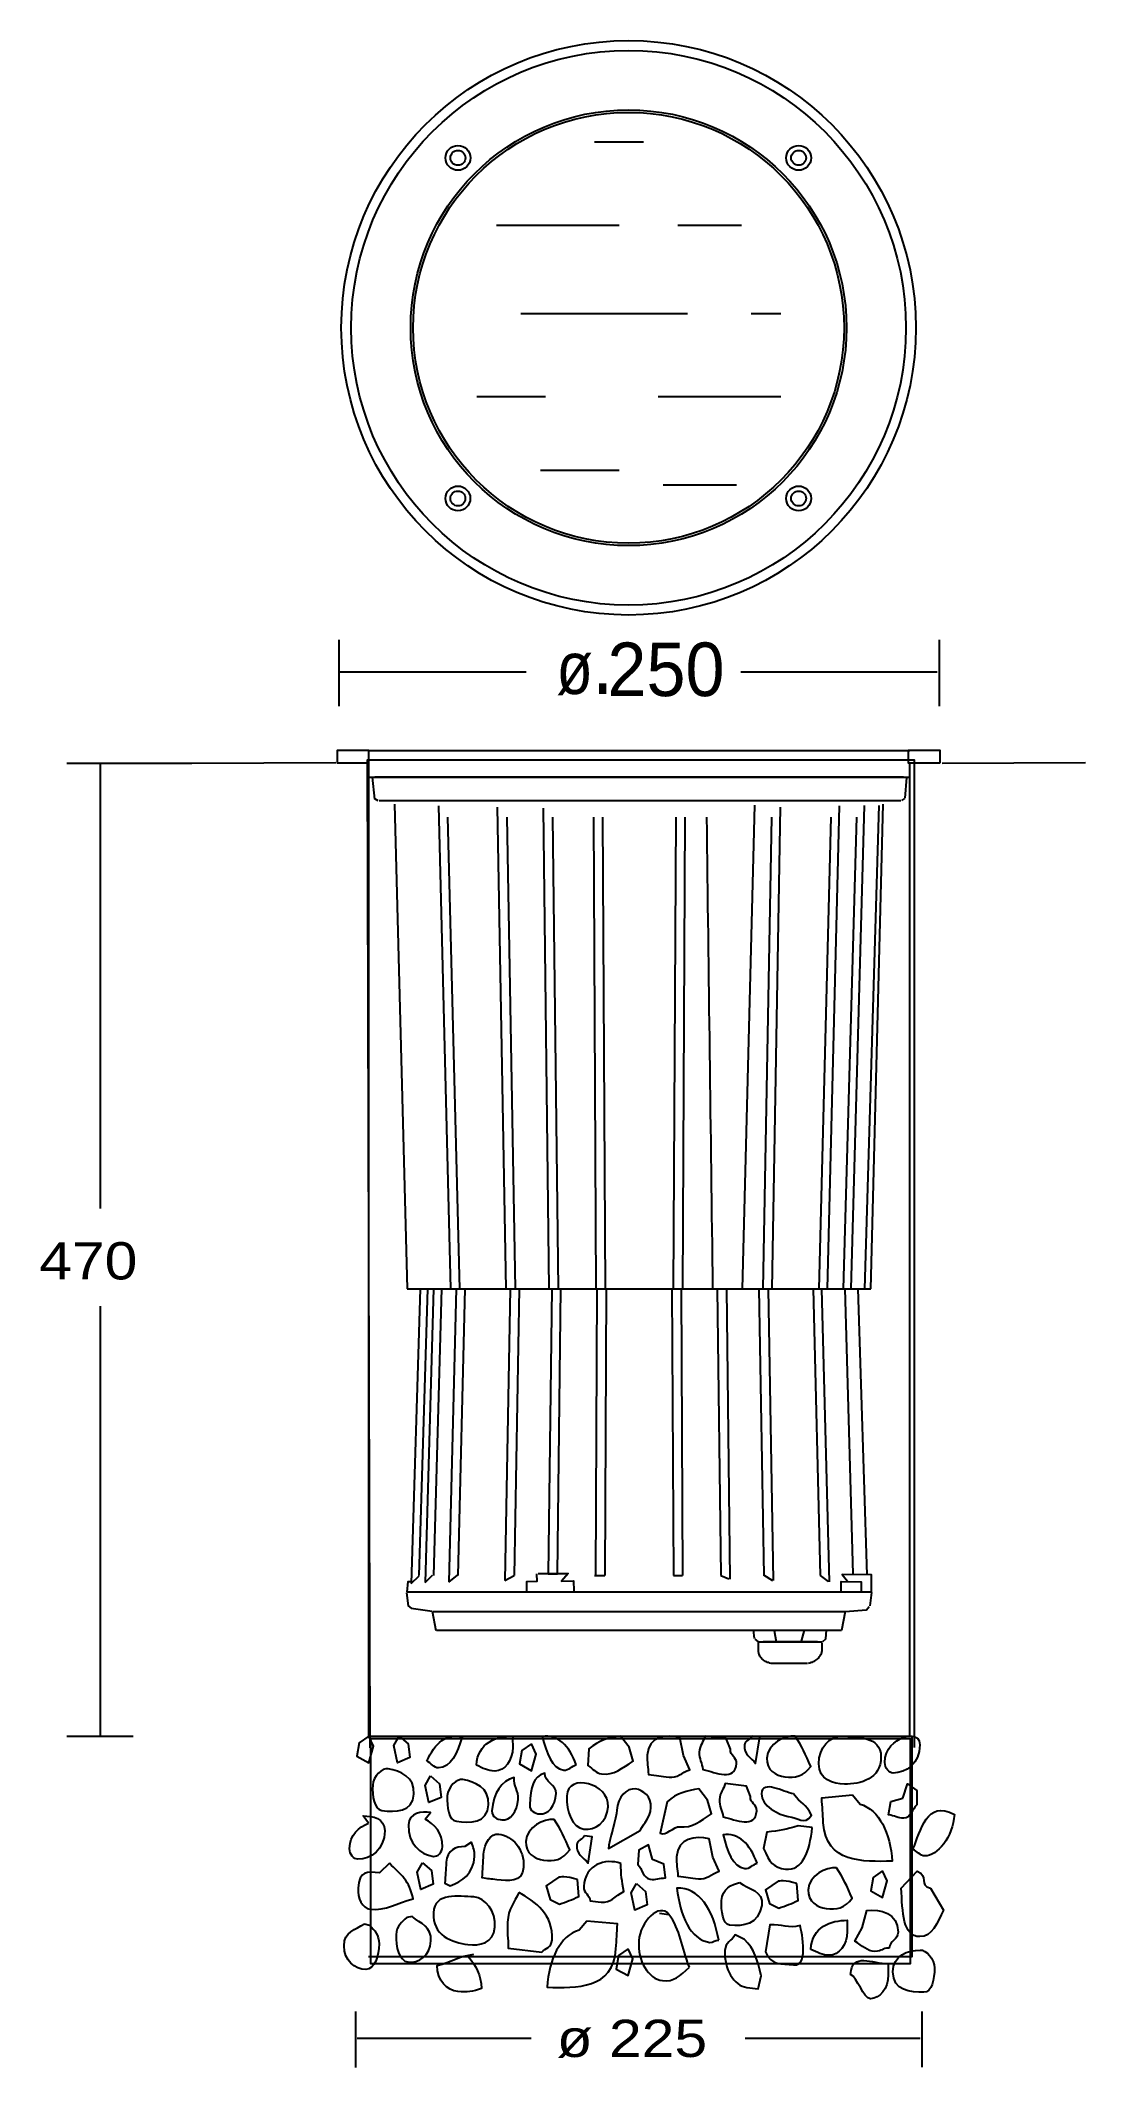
# Model space of a CAD drawing. Extents: x 44 to 176, y 29 to 285.
import ezdxf

# ---------------------------------------------------------------- set-up
doc = ezdxf.new("R2010")
doc.units = 0
doc.layers.add('LIVELLO_1', color=160, linetype='Continuous')
doc.styles.add('STD', font='txt')

# ---------------------------------------------------------------- blocks, each defined once
blk = doc.blocks.new('AI9-BLK2')
at = {"layer": 'LIVELLO_1', "color": 7}
blk.add_line((1.29, -5.8), (2.48, -5.95), dxfattribs=at)
for points in [[(-35.46, 16.59), (-36.66, 15.75), (-36.96, 14.06), (-35.46, 13.21), (-34.87, 15.32)], [(-35.18, 16.28), (32.98, 16.28), (32.98, -12.21), (-35.18, -12.21)], [(-31.61, 16.59), (-30.47, 15.6), (-30.27, 13.88), (-31.82, 13.22), (-32.28, 15.4)], [(-14.9, 15.59), (-16.09, 14.75), (-16.39, 13.06), (-14.9, 12.21), (-14.3, 14.32)], [(-27.64, 11.54), (-26.5, 10.55), (-26.31, 8.83), (-27.85, 8.17), (-28.31, 10.35)], [(-28.65, 0.57), (-27.51, -0.42), (-27.32, -2.14), (-28.86, -2.8), (-29.32, -0.62)], [(-1.6, -2.05), (-0.46, -3.04), (-0.27, -4.76), (-1.81, -5.42), (-2.27, -3.24)], [(29.5, -0.44), (28.3, -1.28), (28, -2.97), (29.5, -3.82), (30.09, -1.71)], [(-2.67, -10.32), (-3.87, -11.17), (-4.16, -12.86), (-2.67, -13.7), (-2.07, -11.59)]]:
    blk.add_lwpolyline(points, close=True, dxfattribs=at)
for points, knots in [([(-28.11, 13.41), (-27.59, 13.2), (-27.22, 12.56), (-26.62, 12.56), (-25.05, 12.56), (-24.3, 14.46), (-23.63, 16.47), (-25.5, 17), (-27.14, 15.73), (-28.11, 13.41)], [0, 0, 0, 0, 1, 1, 1, 2, 2, 2, 3, 3, 3, 3]), ([(-21.85, 12.9), (-20.99, 12.53), (-20.42, 12.17), (-19.51, 12.17), (-18.29, 12.17), (-17.25, 13.46), (-17.25, 15.18), (-17.25, 15.73), (-17.29, 16.03), (-17.25, 16.59), (-19.29, 16.59), (-21.68, 15.79), (-21.85, 12.9)], [0, 0, 0, 0, 1, 1, 1, 2, 2, 2, 3, 3, 3, 4, 4, 4, 4]), ([(-9.24, 12.95), (-9.78, 12.8), (-10.19, 12.22), (-10.78, 12.29), (-12.35, 12.48), (-12.97, 14.47), (-13.52, 16.55), (-11.63, 16.85), (-10.07, 15.38), (-9.24, 12.95)], [0, 0, 0, 0, 1, 1, 1, 2, 2, 2, 3, 3, 3, 3]), ([(-2.52, 15.18), (-2.52, 15.18), (-2.02, 13.43), (-2.02, 13.43), (-3.43, 12.54), (-4.46, 11.6), (-6.02, 11.8), (-6.76, 11.89), (-7.1, 12.46), (-7.75, 12.86), (-7.75, 12.86), (-7.62, 14.97), (-7.62, 14.97), (-6.36, 16.08), (-5.14, 16.35), (-3.63, 16.59), (-3.63, 16.59), (-2.52, 15.18), (-2.52, 15.18)], [0, 0, 0, 0, 1, 1, 1, 2, 2, 2, 3, 3, 3, 4, 4, 4, 5, 5, 5, 6, 6, 6, 6]), ([(4.32, 14.14), (4.32, 14.14), (5.11, 12.34), (5.11, 12.34), (4.1, 11.94), (3.54, 11.27), (2.5, 11.4), (1.46, 11.53), (0.94, 11.59), (-0.11, 11.72), (-0.12, 12.67), (-0.31, 13.23), (-0.25, 14.17), (-0.1, 16.59), (2.16, 16.84), (3.86, 16.42), (3.86, 16.42), (4.32, 14.14), (4.32, 14.14)], [0, 0, 0, 0, 1, 1, 1, 2, 2, 2, 3, 3, 3, 4, 4, 4, 5, 5, 5, 6, 6, 6, 6]), ([(10.25, 14.92), (10.19, 14.08), (11.08, 13.97), (11.03, 13.13), (10.89, 10.81), (8.41, 11.97), (6.79, 12.38), (6.69, 13.14), (6.27, 13.72), (6.32, 14.56), (6.37, 15.4), (6.85, 15.87), (7.05, 16.59), (7.05, 16.59), (9.73, 16.26), (9.73, 16.26), (9.73, 16.26), (10.25, 14.92), (10.25, 14.92)], [0, 0, 0, 0, 1, 1, 1, 2, 2, 2, 3, 3, 3, 4, 4, 4, 5, 5, 5, 6, 6, 6, 6]), ([(12.99, 16.59), (12.99, 16.59), (13.96, 16.47), (13.96, 16.47), (13.96, 16.47), (13.45, 13.14), (13.45, 13.14), (12.83, 13.85), (11.95, 14.28), (12.02, 15.44), (12.07, 16.07), (12.81, 16.08), (12.99, 16.59)], [0, 0, 0, 0, 1, 1, 1, 2, 2, 2, 3, 3, 3, 4, 4, 4, 4]), ([(18.44, 16.57), (19.32, 15.29), (19.73, 14.26), (20.42, 12.75), (19.47, 11.45), (18.46, 11.27), (17.12, 11.43), (16.03, 11.57), (14.77, 12.28), (14.86, 13.81), (14.98, 15.64), (17.13, 16.73), (18.44, 16.57)], [0, 0, 0, 0, 1, 1, 1, 2, 2, 2, 3, 3, 3, 4, 4, 4, 4]), ([(24.33, 16.59), (22.85, 16.59), (21.42, 15.18), (21.42, 13.09), (21.42, 11.06), (23.24, 10.51), (24.68, 10.51), (26.68, 10.51), (29.29, 11.12), (29.29, 13.95), (29.29, 16.65), (26.24, 16.4), (24.33, 16.59)], [0, 0, 0, 0, 1, 1, 1, 2, 2, 2, 3, 3, 3, 4, 4, 4, 4]), ([(32.17, 16.45), (31, 15.96), (29.78, 15.04), (29.78, 13.26), (29.78, 12.52), (30.3, 11.91), (30.82, 11.91), (32.47, 11.91), (34.21, 13.13), (34.21, 15.47), (34.21, 17.13), (32.17, 16.45), (32.17, 16.45)], [0, 0, 0, 0, 1, 1, 1, 2, 2, 2, 3, 3, 3, 4, 4, 4, 4]), ([(-32.99, 12.44), (-31.48, 12.19), (-29.61, 11.41), (-29.74, 9.26), (-29.89, 6.88), (-32.11, 6.97), (-33.79, 7.18), (-34.79, 7.3), (-35.03, 8.99), (-34.95, 10.4), (-34.88, 11.5), (-33.76, 12.6), (-32.99, 12.44)], [0, 0, 0, 0, 1, 1, 1, 2, 2, 2, 3, 3, 3, 4, 4, 4, 4]), ([(-23.56, 11.08), (-22.05, 10.83), (-20.18, 10.04), (-20.31, 7.9), (-20.46, 5.51), (-22.68, 5.6), (-24.37, 5.81), (-25.36, 5.93), (-25.61, 7.63), (-25.52, 9.04), (-25.45, 10.14), (-24.34, 11.23), (-23.56, 11.08)], [0, 0, 0, 0, 1, 1, 1, 2, 2, 2, 3, 3, 3, 4, 4, 4, 4]), ([(-16.56, 8.57), (-16.66, 7.04), (-17.56, 5.86), (-18.64, 5.99), (-19.2, 6.06), (-19.93, 6.34), (-19.88, 7.13), (-19.74, 9.4), (-18.64, 10.93), (-17.09, 11.35), (-17.16, 10.25), (-16.5, 9.68), (-16.56, 8.57)], [0, 0, 0, 0, 1, 1, 1, 2, 2, 2, 3, 3, 3, 4, 4, 4, 4]), ([(-11.78, 9.32), (-11.88, 7.79), (-12.78, 6.6), (-13.86, 6.74), (-14.42, 6.81), (-15.15, 7.08), (-15.1, 7.88), (-14.96, 10.14), (-14.77, 11.46), (-13.21, 11.88), (-13.28, 10.78), (-11.71, 10.42), (-11.78, 9.32)], [0, 0, 0, 0, 1, 1, 1, 2, 2, 2, 3, 3, 3, 4, 4, 4, 4]), ([(-5.2, 7.66), (-5.33, 5.63), (-6.83, 4.65), (-8.26, 4.82), (-9.68, 5), (-10.56, 7.02), (-10.43, 9.04), (-10.25, 11.98), (-5.02, 10.59), (-5.2, 7.66)], [0, 0, 0, 0, 1, 1, 1, 2, 2, 2, 3, 3, 3, 3]), ([(12.79, 8.93), (12.74, 8.09), (13.64, 7.98), (13.58, 7.14), (13.44, 4.83), (10.96, 5.98), (9.34, 6.39), (9.24, 7.15), (8.82, 7.73), (8.87, 8.57), (8.93, 9.41), (9.41, 9.89), (9.6, 10.6), (9.6, 10.6), (12.28, 10.27), (12.28, 10.27), (12.28, 10.27), (12.79, 8.93), (12.79, 8.93)], [0, 0, 0, 0, 1, 1, 1, 2, 2, 2, 3, 3, 3, 4, 4, 4, 5, 5, 5, 6, 6, 6, 6]), ([(18.23, 9.3), (19.11, 8.02), (19.82, 8.07), (20.51, 6.57), (19.55, 5.26), (18.89, 6.28), (17.55, 6.44), (16.47, 6.58), (14.08, 7.77), (14.18, 9.3), (14.29, 11.14), (16.93, 9.46), (18.23, 9.3)], [0, 0, 0, 0, 1, 1, 1, 2, 2, 2, 3, 3, 3, 4, 4, 4, 4]), ([(32.04, 8.73), (32.04, 8.73), (30.55, 8.31), (30.55, 8.31), (30.55, 8.31), (30.25, 6.63), (30.25, 6.63), (30.99, 6.52), (31.44, 6.2), (32.19, 6.2), (33.01, 6.2), (33.23, 7.36), (33.83, 7.89), (33.83, 7.89), (33.83, 9.69), (33.83, 9.69), (33.83, 9.69), (32.64, 10.53), (32.64, 10.53), (32.64, 10.53), (32.04, 8.73), (32.04, 8.73)], [0, 0, 0, 0, 1, 1, 1, 2, 2, 2, 3, 3, 3, 4, 4, 4, 5, 5, 5, 6, 6, 6, 7, 7, 7, 7]), ([(0.22, 7.54), (0.13, 6.17), (-0.65, 5.73), (-1.16, 4.63), (-1.16, 4.63), (-5.15, 2.39), (-5.15, 2.39), (-5.1, 3.23), (-4.13, 6.38), (-4.08, 7.22), (-3.97, 8.9), (-2.92, 10.04), (-1.73, 9.9), (-0.77, 9.78), (0.3, 8.9), (0.22, 7.54)], [0, 0, 0, 0, 1, 1, 1, 2, 2, 2, 3, 3, 3, 4, 4, 4, 5, 5, 5, 5]), ([(7.38, 8.5), (7.38, 8.5), (7.86, 6.74), (7.86, 6.74), (6.46, 5.86), (5.43, 4.92), (3.87, 5.12), (3.12, 5.21), (2.05, 3.9), (1.39, 4.3), (1.39, 4.3), (2.26, 8.28), (2.26, 8.28), (3.53, 9.4), (4.75, 9.67), (6.26, 9.91), (6.26, 9.91), (7.38, 8.5), (7.38, 8.5)], [0, 0, 0, 0, 1, 1, 1, 2, 2, 2, 3, 3, 3, 4, 4, 4, 5, 5, 5, 6, 6, 6, 6]), ([(25.68, 9.15), (25.68, 9.15), (21.8, 8.77), (21.8, 8.77), (21.88, 7.51), (21.93, 6.88), (22, 5.62), (22.32, 0.46), (27.03, 0.73), (30.7, 0.76), (30.47, 4.33), (29.1, 7.24), (26.65, 8), (26.65, 8), (25.68, 9.15), (25.68, 9.15)], [0, 0, 0, 0, 1, 1, 1, 2, 2, 2, 3, 3, 3, 4, 4, 4, 5, 5, 5, 5]), ([(33.33, 2.28), (33.85, 2.06), (34.22, 1.43), (34.82, 1.43), (36.39, 1.43), (38.4, 3.82), (38.57, 6.68), (35.06, 8.59), (34.3, 4.6), (33.33, 2.28)], [0, 0, 0, 0, 1, 1, 1, 2, 2, 2, 3, 3, 3, 3]), ([(-35.48, 5.57), (-36.66, 5.08), (-37.87, 4.15), (-37.87, 2.37), (-37.87, 1.63), (-37.35, 1.02), (-36.83, 1.02), (-35.18, 1.02), (-33.44, 2.25), (-33.44, 4.59), (-33.44, 6.24), (-34.96, 6.49), (-36.14, 6.49), (-36.14, 6.49), (-35.48, 5.57), (-35.48, 5.57)], [0, 0, 0, 0, 1, 1, 1, 2, 2, 2, 3, 3, 3, 4, 4, 4, 5, 5, 5, 5]), ([(-28.34, 6.08), (-27.2, 5.44), (-26.04, 4.38), (-26.15, 2.6), (-26.19, 1.87), (-26.75, 1.32), (-27.27, 1.38), (-28.91, 1.59), (-30.57, 3.02), (-30.43, 5.35), (-30.33, 7), (-28.8, 7.06), (-27.63, 6.92), (-27.63, 6.92), (-28.34, 6.08), (-28.34, 6.08)], [0, 0, 0, 0, 1, 1, 1, 2, 2, 2, 3, 3, 3, 4, 4, 4, 5, 5, 5, 5]), ([(-12.03, 6.04), (-11.15, 4.76), (-10.73, 3.72), (-10.04, 2.21), (-10.99, 0.91), (-12.01, 0.73), (-13.35, 0.89), (-14.43, 1.03), (-15.7, 1.74), (-15.6, 3.27), (-15.49, 5.11), (-13.33, 6.2), (-12.03, 6.04)], [0, 0, 0, 0, 1, 1, 1, 2, 2, 2, 3, 3, 3, 4, 4, 4, 4]), ([(20.61, 5.02), (20.28, 1.99), (19.37, -0.5), (17.21, -0.23), (15.73, -0.05), (15.17, 0.61), (14.45, 2.39), (14.45, 2.39), (14.88, 4.46), (14.88, 4.46), (16.46, 4.58), (17.3, 4.8), (18.83, 5.24), (18.83, 5.24), (20.61, 5.02), (20.61, 5.02)], [0, 0, 0, 0, 1, 1, 1, 2, 2, 2, 3, 3, 3, 4, 4, 4, 5, 5, 5, 5]), ([(-22.45, 3.19), (-22.28, 2.5), (-22.04, 2.1), (-22.08, 1.36), (-22.22, -0.84), (-23.63, -1.78), (-25.15, -2.33), (-25.15, -2.33), (-25.83, -2), (-25.83, -2), (-25.76, -0.96), (-25.73, -0.41), (-25.66, 0.63), (-25.57, 2.16), (-24.41, 2.64), (-23.32, 2.62), (-23.32, 2.62), (-22.45, 3.19), (-22.45, 3.19)], [0, 0, 0, 0, 1, 1, 1, 2, 2, 2, 3, 3, 3, 4, 4, 4, 5, 5, 5, 6, 6, 6, 6]), ([(-19.03, 4.19), (-20.03, 4.32), (-20.85, 3.06), (-20.93, 1.65), (-21.01, 0.49), (-21.04, -0.19), (-21.12, -1.35), (-20.38, -1.44), (-19.99, -1.49), (-19.26, -1.58), (-17.87, -1.75), (-16.01, -1.98), (-15.89, -0.02), (-15.74, 2.37), (-17.34, 3.98), (-19.03, 4.19)], [0, 0, 0, 0, 1, 1, 1, 2, 2, 2, 3, 3, 3, 4, 4, 4, 5, 5, 5, 5]), ([(-8.2, 3.99), (-8.2, 3.99), (-7.23, 3.87), (-7.23, 3.87), (-7.23, 3.87), (-7.74, 0.54), (-7.74, 0.54), (-8.37, 1.26), (-9.24, 1.68), (-9.17, 2.84), (-9.13, 3.48), (-8.38, 3.49), (-8.2, 3.99)], [0, 0, 0, 0, 1, 1, 1, 2, 2, 2, 3, 3, 3, 4, 4, 4, 4]), ([(0.4, 0.98), (0.4, 0.98), (1.86, 0.38), (1.86, 0.38), (1.86, 0.38), (2.06, -1.34), (2.06, -1.34), (1.31, -1.35), (0.84, -1.61), (0.1, -1.52), (-0.72, -1.42), (-0.87, -0.24), (-1.44, 0.36), (-1.44, 0.36), (-1.33, 2.15), (-1.33, 2.15), (-1.33, 2.15), (-0.08, 2.85), (-0.08, 2.85), (-0.08, 2.85), (0.4, 0.98), (0.4, 0.98)], [0, 0, 0, 0, 1, 1, 1, 2, 2, 2, 3, 3, 3, 4, 4, 4, 5, 5, 5, 6, 6, 6, 7, 7, 7, 7]), ([(8.03, 1.29), (8.03, 1.29), (8.82, -0.5), (8.82, -0.5), (7.82, -0.9), (7.25, -1.58), (6.21, -1.45), (5.17, -1.32), (4.65, -1.26), (3.61, -1.13), (3.59, -0.17), (3.4, 0.38), (3.46, 1.33), (3.61, 3.75), (5.88, 4), (7.57, 3.58), (7.57, 3.58), (8.03, 1.29), (8.03, 1.29)], [0, 0, 0, 0, 1, 1, 1, 2, 2, 2, 3, 3, 3, 4, 4, 4, 5, 5, 5, 6, 6, 6, 6]), ([(13.62, 0.5), (13.09, 0.36), (12.68, -0.23), (12.08, -0.15), (10.52, 0.04), (9.89, 2.03), (9.34, 4.11), (11.24, 4.4), (12.8, 2.94), (13.62, 0.5)], [0, 0, 0, 0, 1, 1, 1, 2, 2, 2, 3, 3, 3, 3]), ([(-32.83, 0.5), (-31.39, -0.91), (-30.3, -1.72), (-29.83, -4), (-32.05, -4.47), (-33.16, -5.56), (-35.32, -5.3), (-36.23, -5.18), (-36.89, -3.93), (-36.81, -2.64), (-36.68, -0.44), (-35.65, -0.52), (-34.09, -0.71), (-34.09, -0.71), (-32.83, 0.5), (-32.83, 0.5)], [0, 0, 0, 0, 1, 1, 1, 2, 2, 2, 3, 3, 3, 4, 4, 4, 5, 5, 5, 5]), ([(-3.59, 0.49), (-3.6, -0.89), (-3.43, -1.76), (-3.21, -3.06), (-4.37, -3.66), (-4.88, -4.55), (-6.07, -4.4), (-6.59, -4.34), (-6.96, -4.29), (-7.48, -4.23), (-7.51, -3.48), (-8.32, -3.28), (-8.27, -2.43), (-8.09, 0.41), (-5.57, 1.15), (-3.59, 0.49)], [0, 0, 0, 0, 1, 1, 1, 2, 2, 2, 3, 3, 3, 4, 4, 4, 5, 5, 5, 5]), ([(23.67, -0.07), (24.55, -1.36), (24.97, -2.39), (25.66, -3.9), (24.71, -5.2), (23.69, -5.38), (22.35, -5.22), (21.27, -5.08), (20.01, -4.37), (20.1, -2.84), (20.21, -1), (22.37, 0.09), (23.67, -0.07)], [0, 0, 0, 0, 1, 1, 1, 2, 2, 2, 3, 3, 3, 4, 4, 4, 4]), ([(-9.06, -1.56), (-9.06, -1.56), (-8.9, -3.69), (-8.9, -3.69), (-9.82, -4.11), (-10.43, -4.35), (-11.35, -4.66), (-11.35, -4.66), (-12.52, -4.09), (-12.52, -4.09), (-12.52, -4.09), (-13.01, -2.34), (-13.01, -2.34), (-13.01, -2.34), (-11.44, -1.26), (-11.44, -1.26), (-11.44, -1.26), (-10.46, -1.06), (-9.06, -1.56)], [0, 0, 0, 0, 1, 1, 1, 2, 2, 2, 3, 3, 3, 4, 4, 4, 5, 5, 5, 6, 6, 6, 6]), ([(8.78, -9.21), (8.33, -9.15), (8.08, -9.55), (7.64, -9.49), (5.18, -9.18), (3.87, -6.06), (3.49, -2.62), (6.27, -2.54), (8.12, -5.31), (8.78, -9.21)], [0, 0, 0, 0, 1, 1, 1, 2, 2, 2, 3, 3, 3, 3]), ([(11.39, -1.94), (10.4, -2.14), (9.24, -2.74), (9.15, -4.21), (9.07, -5.47), (9.26, -7.19), (10.16, -7.3), (11.87, -7.52), (13.83, -7.23), (14.21, -4.84), (14.47, -2.96), (12.54, -2.72), (11.39, -1.94)], [0, 0, 0, 0, 1, 1, 1, 2, 2, 2, 3, 3, 3, 4, 4, 4, 4]), ([(18.66, -2.06), (18.66, -2.06), (18.82, -4.19), (18.82, -4.19), (17.9, -4.61), (17.28, -4.85), (16.36, -5.16), (16.36, -5.16), (15.2, -4.59), (15.2, -4.59), (15.2, -4.59), (14.71, -2.84), (14.71, -2.84), (14.71, -2.84), (16.28, -1.76), (16.28, -1.76), (16.28, -1.76), (17.26, -1.56), (18.66, -2.06)], [0, 0, 0, 0, 1, 1, 1, 2, 2, 2, 3, 3, 3, 4, 4, 4, 5, 5, 5, 6, 6, 6, 6]), ([(31.85, -2.62), (32, -5.68), (32.06, -8.77), (34.22, -8.77), (35.72, -8.77), (36.39, -7.09), (37.21, -5.4), (37.21, -5.4), (35.56, -2.62), (35.56, -2.62), (33.99, -2.3), (35.37, -1.1), (33.87, -0.47), (33.87, -0.47), (31.85, -2.62), (31.85, -2.62)], [0, 0, 0, 0, 1, 1, 1, 2, 2, 2, 3, 3, 3, 4, 4, 4, 5, 5, 5, 5]), ([(-22.18, -3.74), (-20.71, -3.93), (-19.37, -5.51), (-19.5, -7.59), (-19.62, -9.62), (-21.48, -9.94), (-22.91, -9.76), (-24.89, -9.52), (-27.46, -8.58), (-27.28, -5.77), (-27.11, -3.07), (-24.1, -3.69), (-22.18, -3.74)], [0, 0, 0, 0, 1, 1, 1, 2, 2, 2, 3, 3, 3, 4, 4, 4, 4]), ([(-16.48, -3.18), (-14.39, -4.39), (-12.08, -5.95), (-12.29, -9.21), (-12.34, -10.16), (-13.1, -10.17), (-13.58, -10.75), (-13.58, -10.75), (-17.82, -10.22), (-17.82, -10.22), (-17.82, -8.95), (-17.99, -8.19), (-17.91, -6.92), (-17.81, -5.24), (-17.09, -4.48), (-16.48, -3.18)], [0, 0, 0, 0, 1, 1, 1, 2, 2, 2, 3, 3, 3, 4, 4, 4, 5, 5, 5, 5]), ([(5.07, -12.63), (3.87, -13.75), (3.08, -14.5), (1.67, -14.33), (-0.12, -14.11), (-1.48, -11.82), (-1.32, -9.3), (-1.17, -6.87), (1.3, -4.43), (2.48, -5.95), (3.93, -7.93), (4.1, -10.07), (5.07, -12.63)], [0, 0, 0, 0, 1, 1, 1, 2, 2, 2, 3, 3, 3, 4, 4, 4, 4]), ([(-36.01, -7.15), (-37.13, -7.89), (-38.57, -8.13), (-38.57, -9.91), (-38.57, -11.82), (-37.18, -12.93), (-35.83, -12.93), (-34.74, -12.93), (-34.14, -11.21), (-34.14, -9.67), (-34.14, -8.56), (-34.74, -7.95), (-35.35, -7.33), (-35.35, -7.33), (-36.01, -7.15), (-36.01, -7.15)], [0, 0, 0, 0, 1, 1, 1, 2, 2, 2, 3, 3, 3, 4, 4, 4, 5, 5, 5, 5]), ([(-29.97, -6.24), (-28.88, -7.11), (-27.48, -7.53), (-27.59, -9.31), (-27.7, -11.21), (-29.15, -12.13), (-30.5, -11.97), (-31.58, -11.84), (-32.08, -10.05), (-31.99, -8.52), (-31.92, -7.41), (-31.28, -6.88), (-30.63, -6.34), (-30.63, -6.34), (-29.97, -6.24), (-29.97, -6.24)], [0, 0, 0, 0, 1, 1, 1, 2, 2, 2, 3, 3, 3, 4, 4, 4, 5, 5, 5, 5]), ([(-7.89, -6.79), (-7.89, -6.79), (-4.01, -7.16), (-4.01, -7.16), (-4.09, -8.42), (-4.13, -9.05), (-4.21, -10.32), (-4.53, -15.47), (-9.23, -15.21), (-12.9, -15.17), (-12.68, -11.6), (-11.3, -8.69), (-8.86, -7.94), (-8.86, -7.94), (-7.89, -6.79), (-7.89, -6.79)], [0, 0, 0, 0, 1, 1, 1, 2, 2, 2, 3, 3, 3, 4, 4, 4, 5, 5, 5, 5]), ([(18.23, -12.35), (16.74, -12.17), (15.4, -12.47), (14.69, -10.68), (14.69, -10.68), (15.22, -7.29), (15.22, -7.29), (16.81, -7.16), (17.54, -7.79), (19.07, -7.35), (19.07, -7.35), (20.38, -12.62), (18.23, -12.35)], [0, 0, 0, 0, 1, 1, 1, 2, 2, 2, 3, 3, 3, 4, 4, 4, 4]), ([(20.42, -10.38), (21.29, -10.75), (21.85, -11.12), (22.77, -11.12), (23.98, -11.12), (25.03, -9.83), (25.03, -8.11), (25.03, -7.56), (24.98, -7.25), (25.03, -6.7), (22.98, -6.7), (20.59, -7.5), (20.42, -10.38)], [0, 0, 0, 0, 1, 1, 1, 2, 2, 2, 3, 3, 3, 4, 4, 4, 4]), ([(26.89, -7.67), (26.89, -7.67), (25.99, -9.36), (25.99, -9.36), (26.96, -9.89), (27.49, -10.63), (28.53, -10.63), (29.58, -10.63), (29.29, -10.21), (30.34, -10.21), (30.41, -9.25), (31.44, -9.15), (31.44, -8.2), (31.44, -5.77), (29.2, -5.25), (27.49, -5.46), (27.49, -5.46), (26.89, -7.67), (26.89, -7.67)], [0, 0, 0, 0, 1, 1, 1, 2, 2, 2, 3, 3, 3, 4, 4, 4, 5, 5, 5, 6, 6, 6, 6]), ([(12.05, -9.11), (13.25, -10.32), (13.68, -11.75), (14.16, -13.72), (14.16, -13.72), (13.76, -15.36), (13.76, -15.36), (13.24, -15.3), (12.86, -15.26), (12.34, -15.19), (10.71, -14.99), (9.42, -12.81), (9.56, -10.5), (9.63, -9.45), (10.39, -9.33), (10.88, -8.54), (10.88, -8.54), (12.05, -9.11), (12.05, -9.11)], [0, 0, 0, 0, 1, 1, 1, 2, 2, 2, 3, 3, 3, 4, 4, 4, 5, 5, 5, 6, 6, 6, 6]), ([(-22.83, -11.31), (-21.89, -12.48), (-21.31, -13.54), (-21.2, -15.34), (-22.31, -15.69), (-23.02, -15.86), (-24.19, -15.71), (-25.53, -15.55), (-26.85, -14.33), (-26.82, -12.42), (-24.96, -11.97), (-24.04, -11.23), (-22.15, -10.97)], [0, 0, 0, 0, 1, 1, 1, 2, 2, 2, 3, 3, 3, 4, 4, 4, 4]), ([(25.45, -13.54), (26.32, -13.91), (27.04, -16.61), (27.95, -16.61), (29.17, -16.61), (30.21, -15.32), (30.21, -13.6), (30.21, -13.05), (30.16, -12.74), (30.21, -12.19), (28.17, -12.19), (25.62, -10.66), (25.45, -13.54)], [0, 0, 0, 0, 1, 1, 1, 2, 2, 2, 3, 3, 3, 4, 4, 4, 4]), ([(34.23, -10.46), (32.71, -10.52), (30.8, -11.07), (30.8, -13.22), (30.8, -15.62), (33.01, -15.8), (34.71, -15.8), (35.71, -15.8), (36.05, -14.15), (36.05, -12.73), (36.05, -11.62), (35.01, -10.4), (34.23, -10.46)], [0, 0, 0, 0, 1, 1, 1, 2, 2, 2, 3, 3, 3, 4, 4, 4, 4])]:
    blk.add_open_spline(points, degree=3, knots=knots, dxfattribs=at)
blk = doc.blocks.new('AI9-BLK1')
at = {"layer": 'LIVELLO_1', "color": 7}
for p, q in [((4, 115.48), (10.2, 115.48)), ((-8.38, 104.95), (7.1, 104.95)), ((14.53, 104.95), (22.58, 104.95)), ((-5.29, 93.8), (15.77, 93.8)), ((23.82, 93.8), (27.54, 93.8)), ((-10.86, 83.28), (-2.19, 83.28)), ((12.05, 83.28), (27.54, 83.28)), ((-2.81, 73.99), (7.1, 73.99)), ((12.67, 72.13), (21.96, 72.13)), ((-28.29, 44.13), (-28.29, 52.52)), ((47.59, 44.13), (47.59, 52.52)), ((-4.64, 48.44), (-28.13, 48.44)), ((47.29, 48.44), (22.51, 48.44)), ((43.84, 38.52), (-24.55, 38.52)), ((-62.69, 36.95), (-46.89, 36.95)), ((-58.48, 36.95), (-58.48, -19.34)), ((-46.89, 36.95), (-28.7, 37.04)), ((47.96, 36.95), (66.05, 37.04)), ((-24.55, 35.18), (43.84, 35.18)), ((-24.08, 35.16), (-23.82, 32.37)), ((-23.76, 35.18), (43.04, 35.18)), ((43.04, 35.18), (-23.75, 35.18)), ((43.45, 35.14), (43.24, 32.51)), ((-23.82, 32.46), (-23.37, 32.24)), ((-23.23, 32.22), (42.65, 32.22)), ((-19.63, -29.5), (-21.23, 31.76)), ((-14.17, -29.5), (-15.69, 31.54)), ((-7.16, -29.5), (-8.24, 31.39)), ((-1.75, -29.5), (-2.44, 31.24)), ((22.71, -29.5), (24.28, 31.63)), ((24.36, 32.22), (42.73, 32.22)), ((26.45, -29.5), (27.5, 31.39)), ((33.43, -29.5), (34.95, 31.54)), ((36.42, -29.5), (38.12, 31.59)), ((38.15, -29.5), (39.98, 31.59)), ((38.92, -29.5), (40.49, 31.76)), ((43.17, 32.47), (42.79, 32.24)), ((-14.58, 30.11), (-13.06, -29.5)), ((-7.08, 30.11), (-6.02, -29.5)), ((-1.31, 30.11), (-0.59, -29.5)), ((3.87, 30.11), (4.18, -29.5)), ((5, 30.11), (5.34, -29.5)), ((14.28, 30.11), (13.95, -29.5)), ((15.42, 30.11), (15.11, -29.5)), ((26.37, 30.11), (25.29, -29.5)), ((33.87, 30.11), (32.35, -29.5)), ((37.12, 30.11), (35.42, -29.5)), ((-19.66, -29.5), (38.92, -29.5)), ((-18.04, -29.5), (-19.17, -66.75)), ((-17.11, -29.5), (-18.22, -65.75)), ((-16.36, -29.5), (-17.42, -66.62)), ((-15.33, -29.5), (-16.36, -65.75)), ((-13.47, -29.5), (-14.4, -66.54)), ((-12.37, -29.5), (-13.27, -65.75)), ((-6.67, -29.5), (-7.34, -66.36)), ((-5.51, -29.5), (-6.16, -65.75)), ((-1.41, -29.5), (-1.85, -65.53)), ((-0.69, -65.53), (-0.25, -29.5)), ((4.31, -29.5), (4.13, -65.75)), ((5.47, -29.5), (5.29, -65.75)), ((13.79, -29.5), (13.97, -65.75)), ((14.95, -29.5), (15.13, -65.75)), ((19.51, -29.5), (19.95, -65.75)), ((20.67, -29.5), (21.11, -66.23)), ((24.77, -29.5), (25.41, -65.75)), ((25.93, -29.5), (26.6, -66.36)), ((31.63, -29.5), (32.53, -65.75)), ((32.71, -29.5), (33.66, -66.54)), ((35.62, -29.5), (36.65, -65.53)), ((37.3, -29.5), (38.4, -65.66)), ((-58.48, -31.71), (-58.48, -86.04)), ((-19.17, -66.75), (-18.16, -65.78)), ((-17.42, -66.62), (-16.48, -65.72)), ((-14.42, -66.59), (-13.32, -65.7)), ((-7.34, -66.36), (-6.16, -65.75)), ((-1.85, -65.53), (-0.69, -65.53)), ((4.01, -65.76), (5.29, -65.75)), ((13.97, -65.75), (15.13, -65.75)), ((19.95, -65.75), (20.99, -66.17)), ((25.35, -65.65), (26.49, -66.37)), ((32.53, -65.75), (33.53, -66.51)), ((38.92, -67.84), (-19.66, -67.84)), ((39, -67.88), (38.81, -69.6)), ((-16.5, -70.25), (-16.05, -72.71)), ((-16.41, -70.28), (35.67, -70.28)), ((35.67, -70.28), (35.23, -72.68)), ((35.23, -72.68), (-15.97, -72.68)), ((24.24, -73.69), (24.09, -72.63)), ((24.69, -74.09), (24.31, -73.79)), ((32.17, -74.15), (25.31, -74.15)), ((27.02, -74.16), (26.77, -72.73)), ((30.18, -74.05), (30.56, -72.65)), ((-62.69, -86.04), (-54.3, -86.04)), ((-26.17, -127.93), (-26.17, -120.86)), ((45.43, -127.91), (45.43, -120.86)), ((-4, -124.28), (-26, -124.28)), ((45.16, -124.28), (23.03, -124.28))]:
    blk.add_line(p, q, dxfattribs=at)
for points in [[(-24.55, 36.95), (-28.5, 36.95), (-28.5, 38.58), (-24.55, 38.58)], [(47.65, 36.95), (43.7, 36.95), (43.7, 38.58), (47.65, 38.58)]]:
    blk.add_lwpolyline(points, close=True, dxfattribs=at)
for points in [[(-24.35, -87.55), (-24.69, 37.35), (44.42, 37.35), (44.41, -87.48)], [(-24.35, -87.55), (-24.69, 37.35), (44.42, 37.35), (44.41, -87.48)], [(-24.55, 36.95), (-24.55, -86.04), (43.84, -86.04), (43.84, 36.95)], [(-19.66, -67.84), (-19.54, -66.5), (-19.23, -66.52)], [(-3.31, -65.54), (-3.27, -66.5), (-4.61, -66.56), (-4.61, -67.82)], [(-3.11, -65.49), (0.69, -65.49), (-0.15, -66.45), (1.34, -66.42), (1.38, -67.68)], [(35.16, -67.79), (35.16, -66.51), (37.7, -66.54), (37.7, -67.75)], [(39, -67.88), (39, -65.66), (35.31, -65.63), (35.97, -66.45)], [(-19.76, -67.92), (-19.56, -69.6), (-19.16, -69.87), (-16.5, -70.25)], [(35.67, -70.28), (38.37, -70.07), (38.7, -69.66)], [(32.86, -74.07), (33.22, -73.77), (33.34, -72.65)], [(-24.55, -86.05), (44.1, -86.05), (44.1, -113.95), (-24.55, -113.95)]]:
    blk.add_lwpolyline(points, dxfattribs=at)
for centre, radius in [((8.31, 91.98), 36.31), ((8.31, 91.98), 35.06), ((8.31, 91.98), 27.54), ((8.31, 91.98), 27.23), ((-13.26, 113.46), 1.57), ((-13.26, 113.46), 0.942), ((29.8, 113.46), 1.57), ((29.8, 113.46), 0.941), ((-13.27, 70.4), 1.57), ((29.8, 70.4), 1.57), ((-13.27, 70.4), 0.943), ((29.8, 70.4), 0.941)]:
    blk.add_circle(centre, radius, dxfattribs=at)
blk.add_open_spline([(18.97, -29.5), (18.71, -9.63), (18.46, 10.24), (18.2, 30.11)], degree=3, dxfattribs=at)
for points, knots in [([(30.93, -76.85), (30.93, -76.85), (30.31, -76.85), (30.31, -76.85), (30.31, -76.85), (29.69, -76.85), (29.69, -76.85), (29.69, -76.85), (29.07, -76.85), (29.07, -76.85), (29.07, -76.85), (28.46, -76.85), (28.46, -76.85), (28.46, -76.85), (27.86, -76.85), (27.86, -76.85), (27.86, -76.85), (27.55, -76.85), (27.55, -76.85), (27.55, -76.85), (27.25, -76.85), (27.25, -76.85), (27.25, -76.85), (26.93, -76.85), (26.93, -76.85), (26.93, -76.85), (26.78, -76.85), (26.78, -76.85), (26.78, -76.85), (26.63, -76.85), (26.63, -76.85), (26.63, -76.85), (26.32, -76.85), (26.32, -76.85), (26.21, -76.83), (26.11, -76.81), (26.03, -76.76), (25.93, -76.76), (25.83, -76.72), (25.75, -76.67), (25.65, -76.63), (25.57, -76.59), (25.49, -76.54), (25.39, -76.5), (25.31, -76.44), (25.26, -76.37), (25.18, -76.31), (25.11, -76.24), (25.05, -76.15), (25, -76.11), (24.95, -76.02), (24.9, -75.94), (24.87, -75.85), (24.82, -75.78), (24.8, -75.69), (24.8, -75.65), (24.77, -75.61), (24.77, -75.56), (24.77, -75.52), (24.77, -75.48), (24.74, -75.44), (24.74, -75.44), (24.74, -75.3), (24.74, -75.3), (24.74, -75.3), (24.74, -75.19), (24.74, -75.19), (24.74, -75.19), (24.74, -75.07), (24.74, -75.07), (24.74, -75.07), (24.74, -74.93), (24.74, -74.93), (24.74, -74.93), (24.74, -74.8), (24.74, -74.8), (24.74, -74.8), (24.74, -74.67), (24.74, -74.67), (24.74, -74.67), (24.74, -74.58), (24.74, -74.58), (24.74, -74.58), (24.74, -74.54), (24.74, -74.54), (24.74, -74.54), (24.74, -74.46), (24.74, -74.46), (24.74, -74.46), (24.74, -74.41), (24.74, -74.41), (24.74, -74.41), (24.74, -74.32), (24.74, -74.32), (24.74, -74.32), (24.74, -74.3), (24.74, -74.3), (24.74, -74.3), (24.74, -74.28), (24.74, -74.28), (24.74, -74.28), (24.74, -74.24), (24.74, -74.24), (24.74, -74.24), (24.74, -74.19), (24.74, -74.19), (24.74, -74.19), (24.74, -74.17), (24.74, -74.17), (24.74, -74.17), (24.74, -74.15), (24.74, -74.15), (24.74, -74.15), (32.76, -74.15), (32.76, -74.15)], [0, 0, 0, 0, 1, 1, 1, 2, 2, 2, 3, 3, 3, 4, 4, 4, 5, 5, 5, 6, 6, 6, 7, 7, 7, 8, 8, 8, 9, 9, 9, 10, 10, 10, 11, 11, 11, 12, 12, 12, 13, 13, 13, 14, 14, 14, 15, 15, 15, 16, 16, 16, 17, 17, 17, 18, 18, 18, 19, 19, 19, 20, 20, 20, 21, 21, 21, 22, 22, 22, 23, 23, 23, 24, 24, 24, 25, 25, 25, 26, 26, 26, 27, 27, 27, 28, 28, 28, 29, 29, 29, 30, 30, 30, 31, 31, 31, 32, 32, 32, 33, 33, 33, 34, 34, 34, 35, 35, 35, 36, 36, 36, 37, 37, 37, 38, 38, 38, 38]), ([(31.06, -76.82), (31.18, -76.79), (31.29, -76.77), (31.37, -76.72), (31.49, -76.72), (31.6, -76.67), (31.69, -76.61), (31.8, -76.56), (31.88, -76.51), (31.97, -76.46), (32.08, -76.41), (32.16, -76.33), (32.22, -76.26), (32.3, -76.18), (32.39, -76.1), (32.45, -76), (32.5, -75.95), (32.56, -75.85), (32.62, -75.74), (32.64, -75.64), (32.7, -75.57), (32.73, -75.46), (32.73, -75.41), (32.76, -75.36), (32.76, -75.31), (32.76, -75.26), (32.76, -75.21), (32.79, -75.16), (32.79, -75.16), (32.79, -75), (32.79, -75), (32.79, -75), (32.79, -74.87), (32.79, -74.87), (32.79, -74.87), (32.79, -74.72), (32.79, -74.72), (32.79, -74.72), (32.79, -74.56), (32.79, -74.56), (32.79, -74.56), (32.79, -74.41), (32.79, -74.41), (32.79, -74.41), (32.79, -74.26), (32.79, -74.26)], [0, 0, 0, 0, 1, 1, 1, 2, 2, 2, 3, 3, 3, 4, 4, 4, 5, 5, 5, 6, 6, 6, 7, 7, 7, 8, 8, 8, 9, 9, 9, 10, 10, 10, 11, 11, 11, 12, 12, 12, 13, 13, 13, 14, 14, 14, 15, 15, 15, 15])]:
    blk.add_open_spline(points, degree=3, knots=knots, dxfattribs=at)
blk.add_blockref('AI9-BLK2', (10.92, -102.63), dxfattribs=at)
at = {"layer": 'LIVELLO_1', "color": 7, "attachment_point": 1, "style": 'STD'}
for s, insert, char_height in [('\\fMyriad Roman|b0|i0;\\H6.7718;\\W0.98;\\C7;250', (5.63, 52.19), 6.7718), ('\\fArial Narrow|b0|i0;\\H6.6048;\\C7;ø', (-0.82, 52.29), 6.6048), ('\\fArial Narrow|b0|i0;\\H8.8063;\\C7;.', (3.63, 54.49), 8.8063), ('\\fMyriad Roman|b0|i0;\\H4.7106;\\W1.18;\\C7;470', (-66.18, -23.61), 4.7106), ('\\fMyriad Roman|b0|i0;\\H4.7106;\\W1.18;\\C7;ø 225', (-0.77, -121.9), 4.7106)]:
    blk.add_mtext(s, dxfattribs=dict(at, insert=insert, char_height=char_height))

msp = doc.modelspace()

# ---------------------------------------------------------------- block references
at = {"layer": 'LIVELLO_1', "color": 7}
msp.add_blockref('AI9-BLK1', (109.792006, 156.708006), dxfattribs=at)

doc.saveas('drawing.dxf')
